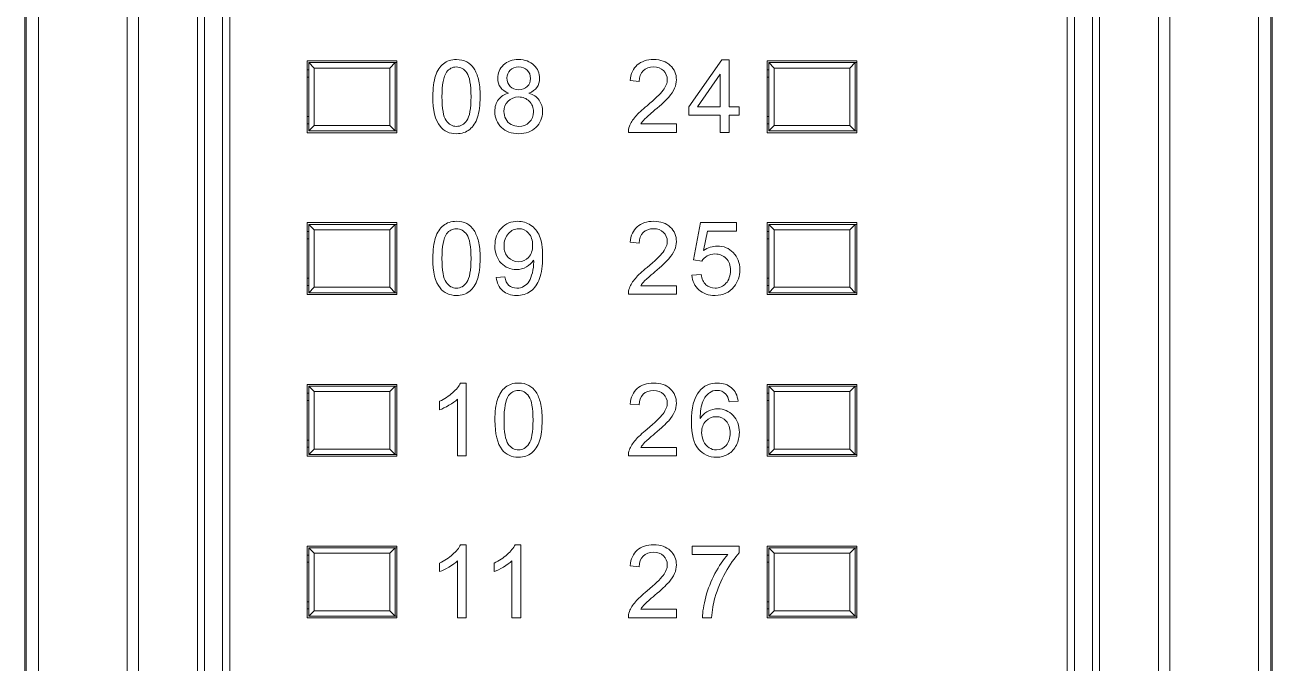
# Model space of a CAD drawing. Header units: millimetres. Extents: x 33157 to 59611, y -29750 to 1750.
# Drawn here: x 53663.15 to 53697.85, y 1366.47 to 1384.22 of the extents above; entities that cross this region are included whole.
import ezdxf

# ---------------------------------------------------------------- set-up
doc = ezdxf.new("R2010")
doc.units = ezdxf.units.MM
doc.layers.get('0').update_dxf_attribs({"lineweight": 18})

msp = doc.modelspace()

# ---------------------------------------------------------------- linework, layer by layer
at = {"lineweight": 9}
for p, q in [((53663.149, 1433.97), (53663.149, 1335.47)), ((53697.849, 1433.97), (53697.849, 1335.47)), ((53663.187, 1433.306), (53663.187, 1336.134)), ((53663.528, 1433.306), (53663.528, 1336.134)), ((53697.469, 1433.306), (53697.469, 1336.134)), ((53697.811, 1433.306), (53697.811, 1336.134)), ((53665.995, 1428.989), (53665.995, 1340.45)), ((53666.311, 1428.989), (53666.311, 1340.45)), ((53694.687, 1428.989), (53694.687, 1340.45)), ((53695.003, 1428.989), (53695.003, 1340.45)), ((53667.949, 1428.72), (53667.949, 1340.72)), ((53668.149, 1428.72), (53668.149, 1340.72)), ((53668.649, 1428.72), (53668.649, 1340.72)), ((53668.849, 1428.72), (53668.849, 1340.72)), ((53692.149, 1428.72), (53692.149, 1340.72)), ((53692.349, 1428.72), (53692.349, 1340.72)), ((53692.849, 1428.72), (53692.849, 1340.72)), ((53693.049, 1428.72), (53693.049, 1340.72)), ((53670.999, 1383.22), (53670.999, 1381.22)), ((53671.049, 1383.17), (53671.049, 1381.27)), ((53673.449, 1383.17), (53673.449, 1381.27)), ((53673.499, 1383.22), (53673.499, 1381.22)), ((53683.799, 1383.22), (53683.799, 1381.22)), ((53683.849, 1383.17), (53683.849, 1381.27)), ((53686.249, 1383.17), (53686.249, 1381.27)), ((53686.299, 1383.22), (53686.299, 1381.22)), ((53671.199, 1383.02), (53671.199, 1381.42)), ((53673.299, 1383.02), (53673.299, 1381.42)), ((53683.999, 1383.02), (53683.999, 1381.42)), ((53686.099, 1383.02), (53686.099, 1381.42)), ((53670.999, 1378.72), (53670.999, 1376.72)), ((53671.049, 1378.67), (53671.049, 1376.77)), ((53673.449, 1378.67), (53673.449, 1376.77)), ((53673.499, 1378.72), (53673.499, 1376.72)), ((53683.799, 1378.72), (53683.799, 1376.72)), ((53683.849, 1378.67), (53683.849, 1376.77)), ((53686.249, 1378.67), (53686.249, 1376.77)), ((53686.299, 1378.72), (53686.299, 1376.72)), ((53671.199, 1378.52), (53671.199, 1376.92)), ((53673.299, 1378.52), (53673.299, 1376.92)), ((53683.999, 1378.52), (53683.999, 1376.92)), ((53686.099, 1378.52), (53686.099, 1376.92)), ((53670.999, 1374.22), (53670.999, 1372.22)), ((53671.049, 1374.17), (53671.049, 1372.27)), ((53673.449, 1374.17), (53673.449, 1372.27)), ((53673.499, 1374.22), (53673.499, 1372.22)), ((53683.799, 1374.22), (53683.799, 1372.22)), ((53683.849, 1374.17), (53683.849, 1372.27)), ((53686.249, 1374.17), (53686.249, 1372.27)), ((53686.299, 1374.22), (53686.299, 1372.22)), ((53671.199, 1374.02), (53671.199, 1372.42)), ((53673.299, 1374.02), (53673.299, 1372.42)), ((53683.999, 1374.02), (53683.999, 1372.42)), ((53686.099, 1374.02), (53686.099, 1372.42)), ((53670.999, 1369.72), (53670.999, 1367.72)), ((53671.049, 1369.67), (53671.049, 1367.77)), ((53673.449, 1369.67), (53673.449, 1367.77)), ((53673.499, 1369.72), (53673.499, 1367.72)), ((53683.799, 1369.72), (53683.799, 1367.72)), ((53683.849, 1369.67), (53683.849, 1367.77)), ((53686.249, 1369.67), (53686.249, 1367.77)), ((53686.299, 1369.72), (53686.299, 1367.72)), ((53671.199, 1369.52), (53671.199, 1367.92)), ((53673.299, 1369.52), (53673.299, 1367.92)), ((53683.999, 1369.52), (53683.999, 1367.92)), ((53686.099, 1369.52), (53686.099, 1367.92))]:
    msp.add_line(p, q, dxfattribs=at)
for points in [[(53673.499, 1383.22), (53673.499, 1383.22), (53670.999, 1383.22), (53670.999, 1383.22)], [(53671.049, 1383.17), (53671.049, 1383.17), (53673.499, 1383.17), (53673.499, 1383.17)], [(53671.049, 1383.17), (53671.049, 1383.17), (53671.199, 1383.02), (53671.199, 1383.02)], [(53673.449, 1383.17), (53673.449, 1383.17), (53673.299, 1383.02), (53673.299, 1383.02)], [(53686.299, 1383.22), (53686.299, 1383.22), (53683.799, 1383.22), (53683.799, 1383.22)], [(53683.849, 1383.17), (53683.849, 1383.17), (53686.299, 1383.17), (53686.299, 1383.17)], [(53683.849, 1383.17), (53683.849, 1383.17), (53683.999, 1383.02), (53683.999, 1383.02)], [(53686.249, 1383.17), (53686.249, 1383.17), (53686.099, 1383.02), (53686.099, 1383.02)], [(53671.049, 1382.97), (53671.049, 1382.97), (53670.999, 1382.97), (53670.999, 1382.97)], [(53673.299, 1383.02), (53673.299, 1383.02), (53671.199, 1383.02), (53671.199, 1383.02)], [(53683.849, 1382.97), (53683.849, 1382.97), (53683.799, 1382.97), (53683.799, 1382.97)], [(53686.099, 1383.02), (53686.099, 1383.02), (53683.999, 1383.02), (53683.999, 1383.02)], [(53671.049, 1382.77), (53671.049, 1382.77), (53670.999, 1382.77), (53670.999, 1382.77)], [(53683.849, 1382.77), (53683.849, 1382.77), (53683.799, 1382.77), (53683.799, 1382.77)], [(53670.999, 1381.67), (53670.999, 1381.67), (53671.049, 1381.67), (53671.049, 1381.67)], [(53670.999, 1381.47), (53670.999, 1381.47), (53671.049, 1381.47), (53671.049, 1381.47)], [(53671.049, 1381.27), (53671.049, 1381.27), (53671.199, 1381.42), (53671.199, 1381.42)], [(53671.199, 1381.42), (53671.199, 1381.42), (53673.299, 1381.42), (53673.299, 1381.42)], [(53673.449, 1381.27), (53673.449, 1381.27), (53673.299, 1381.42), (53673.299, 1381.42)], [(53683.799, 1381.67), (53683.799, 1381.67), (53683.849, 1381.67), (53683.849, 1381.67)], [(53683.799, 1381.47), (53683.799, 1381.47), (53683.849, 1381.47), (53683.849, 1381.47)], [(53683.849, 1381.27), (53683.849, 1381.27), (53683.999, 1381.42), (53683.999, 1381.42)], [(53683.999, 1381.42), (53683.999, 1381.42), (53686.099, 1381.42), (53686.099, 1381.42)], [(53686.249, 1381.27), (53686.249, 1381.27), (53686.099, 1381.42), (53686.099, 1381.42)], [(53670.999, 1381.22), (53670.999, 1381.22), (53673.499, 1381.22), (53673.499, 1381.22)], [(53671.049, 1381.27), (53671.049, 1381.27), (53673.499, 1381.27), (53673.499, 1381.27)], [(53683.799, 1381.22), (53683.799, 1381.22), (53686.299, 1381.22), (53686.299, 1381.22)], [(53683.849, 1381.27), (53683.849, 1381.27), (53686.299, 1381.27), (53686.299, 1381.27)], [(53673.499, 1378.72), (53673.499, 1378.72), (53670.999, 1378.72), (53670.999, 1378.72)], [(53671.049, 1378.67), (53671.049, 1378.67), (53673.499, 1378.67), (53673.499, 1378.67)], [(53671.049, 1378.67), (53671.049, 1378.67), (53671.199, 1378.52), (53671.199, 1378.52)], [(53673.449, 1378.67), (53673.449, 1378.67), (53673.299, 1378.52), (53673.299, 1378.52)], [(53686.299, 1378.72), (53686.299, 1378.72), (53683.799, 1378.72), (53683.799, 1378.72)], [(53683.849, 1378.67), (53683.849, 1378.67), (53686.299, 1378.67), (53686.299, 1378.67)], [(53683.849, 1378.67), (53683.849, 1378.67), (53683.999, 1378.52), (53683.999, 1378.52)], [(53686.249, 1378.67), (53686.249, 1378.67), (53686.099, 1378.52), (53686.099, 1378.52)], [(53671.049, 1378.47), (53671.049, 1378.47), (53670.999, 1378.47), (53670.999, 1378.47)], [(53673.299, 1378.52), (53673.299, 1378.52), (53671.199, 1378.52), (53671.199, 1378.52)], [(53683.849, 1378.47), (53683.849, 1378.47), (53683.799, 1378.47), (53683.799, 1378.47)], [(53686.099, 1378.52), (53686.099, 1378.52), (53683.999, 1378.52), (53683.999, 1378.52)], [(53671.049, 1378.27), (53671.049, 1378.27), (53670.999, 1378.27), (53670.999, 1378.27)], [(53683.849, 1378.27), (53683.849, 1378.27), (53683.799, 1378.27), (53683.799, 1378.27)], [(53670.999, 1377.17), (53670.999, 1377.17), (53671.049, 1377.17), (53671.049, 1377.17)], [(53670.999, 1376.97), (53670.999, 1376.97), (53671.049, 1376.97), (53671.049, 1376.97)], [(53671.049, 1376.77), (53671.049, 1376.77), (53671.199, 1376.92), (53671.199, 1376.92)], [(53671.199, 1376.92), (53671.199, 1376.92), (53673.299, 1376.92), (53673.299, 1376.92)], [(53673.449, 1376.77), (53673.449, 1376.77), (53673.299, 1376.92), (53673.299, 1376.92)], [(53683.799, 1377.17), (53683.799, 1377.17), (53683.849, 1377.17), (53683.849, 1377.17)], [(53683.799, 1376.97), (53683.799, 1376.97), (53683.849, 1376.97), (53683.849, 1376.97)], [(53683.849, 1376.77), (53683.849, 1376.77), (53683.999, 1376.92), (53683.999, 1376.92)], [(53683.999, 1376.92), (53683.999, 1376.92), (53686.099, 1376.92), (53686.099, 1376.92)], [(53686.249, 1376.77), (53686.249, 1376.77), (53686.099, 1376.92), (53686.099, 1376.92)], [(53670.999, 1376.72), (53670.999, 1376.72), (53673.499, 1376.72), (53673.499, 1376.72)], [(53671.049, 1376.77), (53671.049, 1376.77), (53673.499, 1376.77), (53673.499, 1376.77)], [(53683.799, 1376.72), (53683.799, 1376.72), (53686.299, 1376.72), (53686.299, 1376.72)], [(53683.849, 1376.77), (53683.849, 1376.77), (53686.299, 1376.77), (53686.299, 1376.77)], [(53673.499, 1374.22), (53673.499, 1374.22), (53670.999, 1374.22), (53670.999, 1374.22)], [(53671.049, 1374.17), (53671.049, 1374.17), (53673.499, 1374.17), (53673.499, 1374.17)], [(53671.049, 1374.17), (53671.049, 1374.17), (53671.199, 1374.02), (53671.199, 1374.02)], [(53673.449, 1374.17), (53673.449, 1374.17), (53673.299, 1374.02), (53673.299, 1374.02)], [(53686.299, 1374.22), (53686.299, 1374.22), (53683.799, 1374.22), (53683.799, 1374.22)], [(53683.849, 1374.17), (53683.849, 1374.17), (53686.299, 1374.17), (53686.299, 1374.17)], [(53683.849, 1374.17), (53683.849, 1374.17), (53683.999, 1374.02), (53683.999, 1374.02)], [(53686.249, 1374.17), (53686.249, 1374.17), (53686.099, 1374.02), (53686.099, 1374.02)], [(53671.049, 1373.97), (53671.049, 1373.97), (53670.999, 1373.97), (53670.999, 1373.97)], [(53673.299, 1374.02), (53673.299, 1374.02), (53671.199, 1374.02), (53671.199, 1374.02)], [(53683.849, 1373.97), (53683.849, 1373.97), (53683.799, 1373.97), (53683.799, 1373.97)], [(53686.099, 1374.02), (53686.099, 1374.02), (53683.999, 1374.02), (53683.999, 1374.02)], [(53671.049, 1373.77), (53671.049, 1373.77), (53670.999, 1373.77), (53670.999, 1373.77)], [(53683.849, 1373.77), (53683.849, 1373.77), (53683.799, 1373.77), (53683.799, 1373.77)], [(53670.999, 1372.67), (53670.999, 1372.67), (53671.049, 1372.67), (53671.049, 1372.67)], [(53670.999, 1372.47), (53670.999, 1372.47), (53671.049, 1372.47), (53671.049, 1372.47)], [(53671.049, 1372.27), (53671.049, 1372.27), (53671.199, 1372.42), (53671.199, 1372.42)], [(53671.199, 1372.42), (53671.199, 1372.42), (53673.299, 1372.42), (53673.299, 1372.42)], [(53673.449, 1372.27), (53673.449, 1372.27), (53673.299, 1372.42), (53673.299, 1372.42)], [(53683.799, 1372.67), (53683.799, 1372.67), (53683.849, 1372.67), (53683.849, 1372.67)], [(53683.799, 1372.47), (53683.799, 1372.47), (53683.849, 1372.47), (53683.849, 1372.47)], [(53683.849, 1372.27), (53683.849, 1372.27), (53683.999, 1372.42), (53683.999, 1372.42)], [(53683.999, 1372.42), (53683.999, 1372.42), (53686.099, 1372.42), (53686.099, 1372.42)], [(53686.249, 1372.27), (53686.249, 1372.27), (53686.099, 1372.42), (53686.099, 1372.42)], [(53670.999, 1372.22), (53670.999, 1372.22), (53673.499, 1372.22), (53673.499, 1372.22)], [(53671.049, 1372.27), (53671.049, 1372.27), (53673.499, 1372.27), (53673.499, 1372.27)], [(53683.799, 1372.22), (53683.799, 1372.22), (53686.299, 1372.22), (53686.299, 1372.22)], [(53683.849, 1372.27), (53683.849, 1372.27), (53686.299, 1372.27), (53686.299, 1372.27)], [(53673.499, 1369.72), (53673.499, 1369.72), (53670.999, 1369.72), (53670.999, 1369.72)], [(53671.049, 1369.67), (53671.049, 1369.67), (53673.499, 1369.67), (53673.499, 1369.67)], [(53671.049, 1369.67), (53671.049, 1369.67), (53671.199, 1369.52), (53671.199, 1369.52)], [(53673.449, 1369.67), (53673.449, 1369.67), (53673.299, 1369.52), (53673.299, 1369.52)], [(53686.299, 1369.72), (53686.299, 1369.72), (53683.799, 1369.72), (53683.799, 1369.72)], [(53683.849, 1369.67), (53683.849, 1369.67), (53686.299, 1369.67), (53686.299, 1369.67)], [(53683.849, 1369.67), (53683.849, 1369.67), (53683.999, 1369.52), (53683.999, 1369.52)], [(53686.249, 1369.67), (53686.249, 1369.67), (53686.099, 1369.52), (53686.099, 1369.52)], [(53671.049, 1369.47), (53671.049, 1369.47), (53670.999, 1369.47), (53670.999, 1369.47)], [(53671.049, 1369.27), (53671.049, 1369.27), (53670.999, 1369.27), (53670.999, 1369.27)], [(53673.299, 1369.52), (53673.299, 1369.52), (53671.199, 1369.52), (53671.199, 1369.52)], [(53683.849, 1369.47), (53683.849, 1369.47), (53683.799, 1369.47), (53683.799, 1369.47)], [(53683.849, 1369.27), (53683.849, 1369.27), (53683.799, 1369.27), (53683.799, 1369.27)], [(53686.099, 1369.52), (53686.099, 1369.52), (53683.999, 1369.52), (53683.999, 1369.52)], [(53670.999, 1368.17), (53670.999, 1368.17), (53671.049, 1368.17), (53671.049, 1368.17)], [(53670.999, 1367.97), (53670.999, 1367.97), (53671.049, 1367.97), (53671.049, 1367.97)], [(53671.049, 1367.77), (53671.049, 1367.77), (53671.199, 1367.92), (53671.199, 1367.92)], [(53671.199, 1367.92), (53671.199, 1367.92), (53673.299, 1367.92), (53673.299, 1367.92)], [(53673.449, 1367.77), (53673.449, 1367.77), (53673.299, 1367.92), (53673.299, 1367.92)], [(53683.799, 1368.17), (53683.799, 1368.17), (53683.849, 1368.17), (53683.849, 1368.17)], [(53683.799, 1367.97), (53683.799, 1367.97), (53683.849, 1367.97), (53683.849, 1367.97)], [(53683.849, 1367.77), (53683.849, 1367.77), (53683.999, 1367.92), (53683.999, 1367.92)], [(53683.999, 1367.92), (53683.999, 1367.92), (53686.099, 1367.92), (53686.099, 1367.92)], [(53686.249, 1367.77), (53686.249, 1367.77), (53686.099, 1367.92), (53686.099, 1367.92)], [(53670.999, 1367.72), (53670.999, 1367.72), (53673.499, 1367.72), (53673.499, 1367.72)], [(53671.049, 1367.77), (53671.049, 1367.77), (53673.499, 1367.77), (53673.499, 1367.77)], [(53683.799, 1367.72), (53683.799, 1367.72), (53686.299, 1367.72), (53686.299, 1367.72)], [(53683.849, 1367.77), (53683.849, 1367.77), (53686.299, 1367.77), (53686.299, 1367.77)]]:
    msp.add_open_spline(points, degree=3, dxfattribs=at)
for points, knots in [([(53674.499, 1382.224), (53674.499, 1382.463), (53674.523, 1382.655), (53674.572, 1382.801), (53674.621, 1382.947), (53674.694, 1383.06), (53674.791, 1383.138), (53674.888, 1383.217), (53675.009, 1383.256), (53675.156, 1383.256), (53675.264, 1383.256), (53675.359, 1383.234), (53675.442, 1383.191), (53675.524, 1383.147), (53675.591, 1383.084), (53675.644, 1383.002), (53675.697, 1382.92), (53675.738, 1382.82), (53675.768, 1382.701), (53675.799, 1382.583), (53675.814, 1382.424), (53675.814, 1382.224), (53675.814, 1381.987), (53675.789, 1381.795), (53675.741, 1381.649), (53675.692, 1381.503), (53675.619, 1381.391), (53675.523, 1381.312), (53675.426, 1381.232), (53675.304, 1381.193), (53675.156, 1381.193), (53674.962, 1381.193), (53674.809, 1381.262), (53674.698, 1381.401), (53674.565, 1381.57), (53674.499, 1381.844), (53674.499, 1382.224)], [0, 0, 0, 0, 134188.997042, 134188.997042, 134188.997042, 268377.994083, 268377.994083, 268377.994083, 402566.991125, 402566.991125, 402566.991125, 536755.988166, 536755.988166, 536755.988166, 670944.985208, 670944.985208, 670944.985208, 805133.98225, 805133.98225, 805133.98225, 939322.979291, 939322.979291, 939322.979291, 1073511.976333, 1073511.976333, 1073511.976333, 1207700.973374, 1207700.973374, 1207700.973374, 1341889.970416, 1341889.970416, 1341889.970416, 1476078.967458, 1476078.967458, 1476078.967458, 1610267.964499, 1610267.964499, 1610267.964499, 1610267.964499]), ([(53676.607, 1382.322), (53676.504, 1382.36), (53676.428, 1382.414), (53676.378, 1382.484), (53676.329, 1382.554), (53676.304, 1382.637), (53676.304, 1382.735), (53676.304, 1382.882), (53676.357, 1383.005), (53676.462, 1383.105), (53676.568, 1383.206), (53676.708, 1383.256), (53676.883, 1383.256), (53677.059, 1383.256), (53677.201, 1383.205), (53677.309, 1383.102), (53677.416, 1383), (53677.47, 1382.875), (53677.47, 1382.728), (53677.47, 1382.634), (53677.445, 1382.552), (53677.396, 1382.483), (53677.347, 1382.414), (53677.273, 1382.36), (53677.173, 1382.322), (53677.296, 1382.282), (53677.39, 1382.217), (53677.455, 1382.127), (53677.519, 1382.037), (53677.551, 1381.93), (53677.551, 1381.804), (53677.551, 1381.632), (53677.49, 1381.487), (53677.368, 1381.369), (53677.246, 1381.252), (53677.086, 1381.193), (53676.887, 1381.193), (53676.688, 1381.193), (53676.527, 1381.252), (53676.405, 1381.37), (53676.283, 1381.488), (53676.222, 1381.635), (53676.222, 1381.812), (53676.222, 1381.943), (53676.256, 1382.053), (53676.322, 1382.141), (53676.389, 1382.23), (53676.484, 1382.29), (53676.607, 1382.322)], [0, 0, 0, 0, 132631.697872, 132631.697872, 132631.697872, 265263.395745, 265263.395745, 265263.395745, 397895.093617, 397895.093617, 397895.093617, 530526.79149, 530526.79149, 530526.79149, 663158.489362, 663158.489362, 663158.489362, 795790.187235, 795790.187235, 795790.187235, 928421.885107, 928421.885107, 928421.885107, 1061053.58298, 1061053.58298, 1061053.58298, 1193685.280852, 1193685.280852, 1193685.280852, 1326316.978725, 1326316.978725, 1326316.978725, 1458948.676597, 1458948.676597, 1458948.676597, 1591580.37447, 1591580.37447, 1591580.37447, 1724212.072342, 1724212.072342, 1724212.072342, 1856843.770215, 1856843.770215, 1856843.770215, 1989475.468087, 1989475.468087, 1989475.468087, 2122107.16596, 2122107.16596, 2122107.16596, 2122107.16596]), ([(53681.278, 1381.464), (53681.278, 1381.464), (53681.278, 1381.227), (53681.278, 1381.227), (53681.278, 1381.227), (53679.94, 1381.227), (53679.94, 1381.227), (53679.938, 1381.287), (53679.948, 1381.344), (53679.969, 1381.399), (53680.003, 1381.49), (53680.058, 1381.58), (53680.134, 1381.668), (53680.21, 1381.756), (53680.318, 1381.858), (53680.459, 1381.973), (53680.677, 1382.153), (53680.826, 1382.296), (53680.904, 1382.401), (53680.982, 1382.506), (53681.021, 1382.606), (53681.021, 1382.7), (53681.021, 1382.798), (53680.986, 1382.881), (53680.915, 1382.949), (53680.844, 1383.016), (53680.752, 1383.05), (53680.639, 1383.05), (53680.519, 1383.05), (53680.423, 1383.014), (53680.351, 1382.943), (53680.279, 1382.872), (53680.243, 1382.773), (53680.242, 1382.646), (53680.242, 1382.646), (53679.988, 1382.672), (53679.988, 1382.672), (53680.005, 1382.862), (53680.071, 1383.007), (53680.185, 1383.106), (53680.299, 1383.206), (53680.452, 1383.256), (53680.645, 1383.256), (53680.838, 1383.256), (53680.992, 1383.202), (53681.105, 1383.095), (53681.218, 1382.987), (53681.275, 1382.853), (53681.275, 1382.694), (53681.275, 1382.613), (53681.258, 1382.534), (53681.225, 1382.456), (53681.192, 1382.377), (53681.137, 1382.295), (53681.06, 1382.209), (53680.983, 1382.122), (53680.856, 1382.003), (53680.678, 1381.853), (53680.529, 1381.728), (53680.433, 1381.643), (53680.391, 1381.598), (53680.348, 1381.554), (53680.313, 1381.509), (53680.286, 1381.464), (53680.286, 1381.464), (53681.278, 1381.464), (53681.278, 1381.464)], [0, 0, 0, 0, 131361.049998, 131361.049998, 131361.049998, 262722.099995, 262722.099995, 262722.099995, 394083.149993, 394083.149993, 394083.149993, 525444.19999, 525444.19999, 525444.19999, 656805.249988, 656805.249988, 656805.249988, 788166.299985, 788166.299985, 788166.299985, 919527.349983, 919527.349983, 919527.349983, 1050888.39998, 1050888.39998, 1050888.39998, 1182249.449978, 1182249.449978, 1182249.449978, 1313610.499975, 1313610.499975, 1313610.499975, 1444971.549973, 1444971.549973, 1444971.549973, 1576332.59997, 1576332.59997, 1576332.59997, 1707693.649968, 1707693.649968, 1707693.649968, 1839054.699965, 1839054.699965, 1839054.699965, 1970415.749963, 1970415.749963, 1970415.749963, 2101776.79996, 2101776.79996, 2101776.79996, 2233137.849958, 2233137.849958, 2233137.849958, 2364498.899955, 2364498.899955, 2364498.899955, 2495859.949953, 2495859.949953, 2495859.949953, 2627220.999951, 2627220.999951, 2627220.999951, 2758582.049948, 2758582.049948, 2758582.049948, 2889943.099946, 2889943.099946, 2889943.099946, 2889943.099946]), ([(53682.496, 1381.227), (53682.496, 1381.227), (53682.496, 1381.709), (53682.496, 1381.709), (53682.496, 1381.709), (53681.618, 1381.709), (53681.618, 1381.709), (53681.618, 1381.709), (53681.618, 1381.938), (53681.618, 1381.938), (53681.618, 1381.938), (53682.541, 1383.248), (53682.541, 1383.248), (53682.541, 1383.248), (53682.744, 1383.248), (53682.744, 1383.248), (53682.744, 1383.248), (53682.744, 1381.938), (53682.744, 1381.938), (53682.744, 1381.938), (53683.018, 1381.938), (53683.018, 1381.938), (53683.018, 1381.938), (53683.018, 1381.709), (53683.018, 1381.709), (53683.018, 1381.709), (53682.744, 1381.709), (53682.744, 1381.709), (53682.744, 1381.709), (53682.744, 1381.227), (53682.744, 1381.227), (53682.744, 1381.227), (53682.496, 1381.227), (53682.496, 1381.227)], [0, 0, 0, 0, 134836.247657, 134836.247657, 134836.247657, 269672.495314, 269672.495314, 269672.495314, 404508.742972, 404508.742972, 404508.742972, 539344.990629, 539344.990629, 539344.990629, 674181.238286, 674181.238286, 674181.238286, 809017.485943, 809017.485943, 809017.485943, 943853.7336, 943853.7336, 943853.7336, 1078689.981258, 1078689.981258, 1078689.981258, 1213526.228915, 1213526.228915, 1213526.228915, 1348362.476572, 1348362.476572, 1348362.476572, 1483198.724229, 1483198.724229, 1483198.724229, 1483198.724229]), ([(53674.753, 1382.223), (53674.753, 1381.891), (53674.791, 1381.669), (53674.869, 1381.56), (53674.946, 1381.451), (53675.042, 1381.396), (53675.156, 1381.396), (53675.27, 1381.396), (53675.366, 1381.451), (53675.444, 1381.561), (53675.521, 1381.671), (53675.56, 1381.891), (53675.56, 1382.223), (53675.56, 1382.556), (53675.521, 1382.777), (53675.444, 1382.886), (53675.366, 1382.995), (53675.27, 1383.05), (53675.153, 1383.05), (53675.04, 1383.05), (53674.948, 1383.002), (53674.88, 1382.905), (53674.795, 1382.782), (53674.753, 1382.555), (53674.753, 1382.223)], [0, 0, 0, 0, 137312.634304, 137312.634304, 137312.634304, 274625.268607, 274625.268607, 274625.268607, 411937.902911, 411937.902911, 411937.902911, 549250.537215, 549250.537215, 549250.537215, 686563.171518, 686563.171518, 686563.171518, 823875.805822, 823875.805822, 823875.805822, 961188.440126, 961188.440126, 961188.440126, 1098501.07443, 1098501.07443, 1098501.07443, 1098501.07443]), ([(53676.558, 1382.744), (53676.558, 1382.648), (53676.589, 1382.57), (53676.649, 1382.509), (53676.71, 1382.448), (53676.79, 1382.418), (53676.89, 1382.418), (53676.986, 1382.418), (53677.064, 1382.448), (53677.125, 1382.508), (53677.185, 1382.568), (53677.216, 1382.642), (53677.216, 1382.73), (53677.216, 1382.821), (53677.185, 1382.898), (53677.122, 1382.96), (53677.06, 1383.022), (53676.981, 1383.053), (53676.887, 1383.053), (53676.791, 1383.053), (53676.713, 1383.022), (53676.651, 1382.962), (53676.589, 1382.901), (53676.558, 1382.828), (53676.558, 1382.744)], [0, 0, 0, 0, 137317.370409, 137317.370409, 137317.370409, 274634.740819, 274634.740819, 274634.740819, 411952.111228, 411952.111228, 411952.111228, 549269.481637, 549269.481637, 549269.481637, 686586.852046, 686586.852046, 686586.852046, 823904.222456, 823904.222456, 823904.222456, 961221.592865, 961221.592865, 961221.592865, 1098538.963274, 1098538.963274, 1098538.963274, 1098538.963274]), ([(53682.496, 1381.938), (53682.496, 1381.938), (53682.496, 1382.847), (53682.496, 1382.847), (53682.496, 1382.847), (53681.862, 1381.938), (53681.862, 1381.938), (53681.862, 1381.938), (53682.496, 1381.938), (53682.496, 1381.938)], [0, 0, 0, 0, 153175.380798, 153175.380798, 153175.380798, 306350.761595, 306350.761595, 306350.761595, 459526.142393, 459526.142393, 459526.142393, 459526.142393]), ([(53676.476, 1381.81), (53676.476, 1381.739), (53676.493, 1381.67), (53676.526, 1381.604), (53676.558, 1381.538), (53676.608, 1381.487), (53676.675, 1381.451), (53676.741, 1381.415), (53676.813, 1381.396), (53676.889, 1381.396), (53677.008, 1381.396), (53677.106, 1381.434), (53677.183, 1381.51), (53677.259, 1381.587), (53677.297, 1381.684), (53677.297, 1381.801), (53677.297, 1381.921), (53677.258, 1382.019), (53677.179, 1382.097), (53677.1, 1382.176), (53677.001, 1382.215), (53676.881, 1382.215), (53676.763, 1382.215), (53676.667, 1382.176), (53676.59, 1382.099), (53676.514, 1382.022), (53676.476, 1381.925), (53676.476, 1381.81)], [0, 0, 0, 0, 136353.374758, 136353.374758, 136353.374758, 272706.749515, 272706.749515, 272706.749515, 409060.124273, 409060.124273, 409060.124273, 545413.499031, 545413.499031, 545413.499031, 681766.873789, 681766.873789, 681766.873789, 818120.248546, 818120.248546, 818120.248546, 954473.623304, 954473.623304, 954473.623304, 1090826.998062, 1090826.998062, 1090826.998062, 1227180.372819, 1227180.372819, 1227180.372819, 1227180.372819]), ([(53674.499, 1377.724), (53674.499, 1377.963), (53674.523, 1378.155), (53674.572, 1378.301), (53674.621, 1378.447), (53674.694, 1378.56), (53674.791, 1378.638), (53674.888, 1378.717), (53675.009, 1378.756), (53675.156, 1378.756), (53675.264, 1378.756), (53675.359, 1378.734), (53675.442, 1378.691), (53675.524, 1378.647), (53675.591, 1378.584), (53675.644, 1378.502), (53675.697, 1378.42), (53675.738, 1378.32), (53675.768, 1378.201), (53675.799, 1378.083), (53675.814, 1377.924), (53675.814, 1377.724), (53675.814, 1377.487), (53675.789, 1377.295), (53675.741, 1377.149), (53675.692, 1377.003), (53675.619, 1376.891), (53675.523, 1376.812), (53675.426, 1376.732), (53675.304, 1376.693), (53675.156, 1376.693), (53674.962, 1376.693), (53674.809, 1376.762), (53674.698, 1376.901), (53674.565, 1377.07), (53674.499, 1377.344), (53674.499, 1377.724)], [0, 0, 0, 0, 134194.482411, 134194.482411, 134194.482411, 268388.964822, 268388.964822, 268388.964822, 402583.447232, 402583.447232, 402583.447232, 536777.929643, 536777.929643, 536777.929643, 670972.412054, 670972.412054, 670972.412054, 805166.894465, 805166.894465, 805166.894465, 939361.376876, 939361.376876, 939361.376876, 1073555.859286, 1073555.859286, 1073555.859286, 1207750.341697, 1207750.341697, 1207750.341697, 1341944.824108, 1341944.824108, 1341944.824108, 1476139.306519, 1476139.306519, 1476139.306519, 1610333.78893, 1610333.78893, 1610333.78893, 1610333.78893]), ([(53676.262, 1377.195), (53676.262, 1377.195), (53676.499, 1377.215), (53676.499, 1377.215), (53676.519, 1377.103), (53676.558, 1377.022), (53676.614, 1376.972), (53676.671, 1376.922), (53676.744, 1376.896), (53676.834, 1376.896), (53676.91, 1376.896), (53676.977, 1376.914), (53677.034, 1376.949), (53677.092, 1376.984), (53677.139, 1377.03), (53677.176, 1377.089), (53677.212, 1377.147), (53677.242, 1377.226), (53677.267, 1377.326), (53677.292, 1377.425), (53677.304, 1377.526), (53677.304, 1377.629), (53677.304, 1377.64), (53677.304, 1377.657), (53677.303, 1377.679), (53677.254, 1377.6), (53677.186, 1377.535), (53677.1, 1377.486), (53677.015, 1377.437), (53676.922, 1377.413), (53676.822, 1377.413), (53676.655, 1377.413), (53676.514, 1377.473), (53676.398, 1377.595), (53676.283, 1377.716), (53676.225, 1377.875), (53676.225, 1378.074), (53676.225, 1378.279), (53676.285, 1378.444), (53676.406, 1378.569), (53676.526, 1378.693), (53676.677, 1378.756), (53676.86, 1378.756), (53676.99, 1378.756), (53677.11, 1378.721), (53677.219, 1378.65), (53677.328, 1378.579), (53677.41, 1378.478), (53677.467, 1378.347), (53677.523, 1378.217), (53677.551, 1378.027), (53677.551, 1377.779), (53677.551, 1377.521), (53677.524, 1377.315), (53677.468, 1377.162), (53677.412, 1377.009), (53677.328, 1376.893), (53677.217, 1376.813), (53677.107, 1376.733), (53676.978, 1376.693), (53676.829, 1376.693), (53676.671, 1376.693), (53676.542, 1376.737), (53676.442, 1376.825), (53676.342, 1376.913), (53676.282, 1377.036), (53676.262, 1377.195)], [0, 0, 0, 0, 131359.347125, 131359.347125, 131359.347125, 262718.69425, 262718.69425, 262718.69425, 394078.041375, 394078.041375, 394078.041375, 525437.3885, 525437.3885, 525437.3885, 656796.735625, 656796.735625, 656796.735625, 788156.082751, 788156.082751, 788156.082751, 919515.429876, 919515.429876, 919515.429876, 1050874.777001, 1050874.777001, 1050874.777001, 1182234.124126, 1182234.124126, 1182234.124126, 1313593.471251, 1313593.471251, 1313593.471251, 1444952.818376, 1444952.818376, 1444952.818376, 1576312.165501, 1576312.165501, 1576312.165501, 1707671.512626, 1707671.512626, 1707671.512626, 1839030.859751, 1839030.859751, 1839030.859751, 1970390.206876, 1970390.206876, 1970390.206876, 2101749.554002, 2101749.554002, 2101749.554002, 2233108.901127, 2233108.901127, 2233108.901127, 2364468.248252, 2364468.248252, 2364468.248252, 2495827.595377, 2495827.595377, 2495827.595377, 2627186.942502, 2627186.942502, 2627186.942502, 2758546.289627, 2758546.289627, 2758546.289627, 2889905.636752, 2889905.636752, 2889905.636752, 2889905.636752]), ([(53681.278, 1376.964), (53681.278, 1376.964), (53681.278, 1376.727), (53681.278, 1376.727), (53681.278, 1376.727), (53679.94, 1376.727), (53679.94, 1376.727), (53679.938, 1376.787), (53679.948, 1376.844), (53679.969, 1376.899), (53680.003, 1376.99), (53680.058, 1377.08), (53680.134, 1377.168), (53680.21, 1377.256), (53680.318, 1377.358), (53680.459, 1377.473), (53680.677, 1377.653), (53680.826, 1377.796), (53680.904, 1377.901), (53680.982, 1378.006), (53681.021, 1378.106), (53681.021, 1378.2), (53681.021, 1378.298), (53680.986, 1378.381), (53680.915, 1378.449), (53680.844, 1378.516), (53680.752, 1378.55), (53680.639, 1378.55), (53680.519, 1378.55), (53680.423, 1378.514), (53680.351, 1378.443), (53680.279, 1378.372), (53680.243, 1378.273), (53680.242, 1378.146), (53680.242, 1378.146), (53679.988, 1378.172), (53679.988, 1378.172), (53680.005, 1378.362), (53680.071, 1378.507), (53680.185, 1378.606), (53680.299, 1378.706), (53680.452, 1378.756), (53680.645, 1378.756), (53680.838, 1378.756), (53680.992, 1378.702), (53681.105, 1378.595), (53681.218, 1378.487), (53681.275, 1378.353), (53681.275, 1378.194), (53681.275, 1378.113), (53681.258, 1378.034), (53681.225, 1377.956), (53681.192, 1377.877), (53681.137, 1377.795), (53681.06, 1377.709), (53680.983, 1377.622), (53680.856, 1377.503), (53680.678, 1377.353), (53680.529, 1377.228), (53680.433, 1377.143), (53680.391, 1377.098), (53680.348, 1377.054), (53680.313, 1377.009), (53680.286, 1376.964), (53680.286, 1376.964), (53681.278, 1376.964), (53681.278, 1376.964)], [0, 0, 0, 0, 131366.419669, 131366.419669, 131366.419669, 262732.839338, 262732.839338, 262732.839338, 394099.259007, 394099.259007, 394099.259007, 525465.678676, 525465.678676, 525465.678676, 656832.098345, 656832.098345, 656832.098345, 788198.518014, 788198.518014, 788198.518014, 919564.937682, 919564.937682, 919564.937682, 1050931.357351, 1050931.357351, 1050931.357351, 1182297.77702, 1182297.77702, 1182297.77702, 1313664.196689, 1313664.196689, 1313664.196689, 1445030.616358, 1445030.616358, 1445030.616358, 1576397.036027, 1576397.036027, 1576397.036027, 1707763.455696, 1707763.455696, 1707763.455696, 1839129.875365, 1839129.875365, 1839129.875365, 1970496.295034, 1970496.295034, 1970496.295034, 2101862.714703, 2101862.714703, 2101862.714703, 2233229.134372, 2233229.134372, 2233229.134372, 2364595.554041, 2364595.554041, 2364595.554041, 2495961.97371, 2495961.97371, 2495961.97371, 2627328.393379, 2627328.393379, 2627328.393379, 2758694.813047, 2758694.813047, 2758694.813047, 2890061.232716, 2890061.232716, 2890061.232716, 2890061.232716]), ([(53681.703, 1377.257), (53681.703, 1377.257), (53681.963, 1377.277), (53681.963, 1377.277), (53681.982, 1377.151), (53682.027, 1377.056), (53682.096, 1376.992), (53682.166, 1376.928), (53682.251, 1376.896), (53682.351, 1376.896), (53682.472, 1376.896), (53682.573, 1376.941), (53682.655, 1377.031), (53682.737, 1377.121), (53682.778, 1377.241), (53682.778, 1377.39), (53682.778, 1377.531), (53682.739, 1377.643), (53682.661, 1377.724), (53682.582, 1377.806), (53682.478, 1377.847), (53682.349, 1377.847), (53682.268, 1377.847), (53682.196, 1377.829), (53682.132, 1377.792), (53682.069, 1377.756), (53682.019, 1377.708), (53681.982, 1377.65), (53681.982, 1377.65), (53681.748, 1377.684), (53681.748, 1377.684), (53681.748, 1377.684), (53681.943, 1378.722), (53681.943, 1378.722), (53681.943, 1378.722), (53682.945, 1378.722), (53682.945, 1378.722), (53682.945, 1378.722), (53682.945, 1378.485), (53682.945, 1378.485), (53682.945, 1378.485), (53682.141, 1378.485), (53682.141, 1378.485), (53682.141, 1378.485), (53682.033, 1377.94), (53682.033, 1377.94), (53682.154, 1378.025), (53682.281, 1378.067), (53682.414, 1378.067), (53682.59, 1378.067), (53682.738, 1378.006), (53682.859, 1377.884), (53682.98, 1377.762), (53683.041, 1377.605), (53683.041, 1377.413), (53683.041, 1377.23), (53682.988, 1377.072), (53682.881, 1376.939), (53682.752, 1376.775), (53682.575, 1376.693), (53682.351, 1376.693), (53682.168, 1376.693), (53682.018, 1376.745), (53681.902, 1376.848), (53681.786, 1376.951), (53681.719, 1377.087), (53681.703, 1377.257)], [0, 0, 0, 0, 131371.571746, 131371.571746, 131371.571746, 262743.143491, 262743.143491, 262743.143491, 394114.715237, 394114.715237, 394114.715237, 525486.286982, 525486.286982, 525486.286982, 656857.858728, 656857.858728, 656857.858728, 788229.430473, 788229.430473, 788229.430473, 919601.002219, 919601.002219, 919601.002219, 1050972.573964, 1050972.573964, 1050972.573964, 1182344.14571, 1182344.14571, 1182344.14571, 1313715.717455, 1313715.717455, 1313715.717455, 1445087.289201, 1445087.289201, 1445087.289201, 1576458.860946, 1576458.860946, 1576458.860946, 1707830.432692, 1707830.432692, 1707830.432692, 1839202.004437, 1839202.004437, 1839202.004437, 1970573.576183, 1970573.576183, 1970573.576183, 2101945.147928, 2101945.147928, 2101945.147928, 2233316.719674, 2233316.719674, 2233316.719674, 2364688.291419, 2364688.291419, 2364688.291419, 2496059.863165, 2496059.863165, 2496059.863165, 2627431.43491, 2627431.43491, 2627431.43491, 2758803.006656, 2758803.006656, 2758803.006656, 2890174.578401, 2890174.578401, 2890174.578401, 2890174.578401]), ([(53674.753, 1377.723), (53674.753, 1377.391), (53674.791, 1377.169), (53674.869, 1377.06), (53674.946, 1376.951), (53675.042, 1376.896), (53675.156, 1376.896), (53675.27, 1376.896), (53675.366, 1376.951), (53675.444, 1377.061), (53675.521, 1377.171), (53675.56, 1377.391), (53675.56, 1377.723), (53675.56, 1378.056), (53675.521, 1378.277), (53675.444, 1378.386), (53675.366, 1378.495), (53675.27, 1378.55), (53675.153, 1378.55), (53675.04, 1378.55), (53674.948, 1378.502), (53674.88, 1378.405), (53674.795, 1378.282), (53674.753, 1378.055), (53674.753, 1377.723)], [0, 0, 0, 0, 137318.247102, 137318.247102, 137318.247102, 274636.494204, 274636.494204, 274636.494204, 411954.741307, 411954.741307, 411954.741307, 549272.988409, 549272.988409, 549272.988409, 686591.235511, 686591.235511, 686591.235511, 823909.482613, 823909.482613, 823909.482613, 961227.729715, 961227.729715, 961227.729715, 1098545.976817, 1098545.976817, 1098545.976817, 1098545.976817]), ([(53677.275, 1378.087), (53677.275, 1378.229), (53677.237, 1378.342), (53677.162, 1378.425), (53677.087, 1378.508), (53676.996, 1378.55), (53676.889, 1378.55), (53676.778, 1378.55), (53676.682, 1378.505), (53676.601, 1378.415), (53676.519, 1378.326), (53676.479, 1378.209), (53676.479, 1378.066), (53676.479, 1377.938), (53676.518, 1377.833), (53676.594, 1377.753), (53676.671, 1377.673), (53676.767, 1377.633), (53676.882, 1377.633), (53676.996, 1377.633), (53677.09, 1377.673), (53677.164, 1377.753), (53677.238, 1377.833), (53677.275, 1377.945), (53677.275, 1378.087)], [0, 0, 0, 0, 137322.300976, 137322.300976, 137322.300976, 274644.601952, 274644.601952, 274644.601952, 411966.902928, 411966.902928, 411966.902928, 549289.203904, 549289.203904, 549289.203904, 686611.50488, 686611.50488, 686611.50488, 823933.805856, 823933.805856, 823933.805856, 961256.106832, 961256.106832, 961256.106832, 1098578.407807, 1098578.407807, 1098578.407807, 1098578.407807]), ([(53675.43, 1372.227), (53675.43, 1372.227), (53675.182, 1372.227), (53675.182, 1372.227), (53675.182, 1372.227), (53675.182, 1373.808), (53675.182, 1373.808), (53675.122, 1373.751), (53675.043, 1373.694), (53674.946, 1373.637), (53674.849, 1373.58), (53674.762, 1373.537), (53674.685, 1373.509), (53674.685, 1373.509), (53674.685, 1373.749), (53674.685, 1373.749), (53674.824, 1373.814), (53674.945, 1373.893), (53675.049, 1373.986), (53675.153, 1374.079), (53675.227, 1374.169), (53675.27, 1374.256), (53675.27, 1374.256), (53675.43, 1374.256), (53675.43, 1374.256), (53675.43, 1374.256), (53675.43, 1372.227), (53675.43, 1372.227)], [0, 0, 0, 0, 136356.803382, 136356.803382, 136356.803382, 272713.606763, 272713.606763, 272713.606763, 409070.410145, 409070.410145, 409070.410145, 545427.213527, 545427.213527, 545427.213527, 681784.016909, 681784.016909, 681784.016909, 818140.82029, 818140.82029, 818140.82029, 954497.623672, 954497.623672, 954497.623672, 1090854.427054, 1090854.427054, 1090854.427054, 1227211.230436, 1227211.230436, 1227211.230436, 1227211.230436]), ([(53676.225, 1373.224), (53676.225, 1373.463), (53676.249, 1373.655), (53676.298, 1373.801), (53676.348, 1373.947), (53676.421, 1374.06), (53676.518, 1374.138), (53676.614, 1374.217), (53676.736, 1374.256), (53676.883, 1374.256), (53676.991, 1374.256), (53677.086, 1374.234), (53677.168, 1374.191), (53677.25, 1374.147), (53677.318, 1374.084), (53677.37, 1374.002), (53677.423, 1373.92), (53677.464, 1373.82), (53677.495, 1373.701), (53677.525, 1373.583), (53677.54, 1373.424), (53677.54, 1373.224), (53677.54, 1372.987), (53677.516, 1372.795), (53677.467, 1372.649), (53677.419, 1372.503), (53677.346, 1372.391), (53677.249, 1372.312), (53677.153, 1372.232), (53677.03, 1372.193), (53676.883, 1372.193), (53676.688, 1372.193), (53676.535, 1372.262), (53676.424, 1372.401), (53676.291, 1372.57), (53676.225, 1372.844), (53676.225, 1373.224)], [0, 0, 0, 0, 134204.3388, 134204.3388, 134204.3388, 268408.6776, 268408.6776, 268408.6776, 402613.016399, 402613.016399, 402613.016399, 536817.355199, 536817.355199, 536817.355199, 671021.693999, 671021.693999, 671021.693999, 805226.032799, 805226.032799, 805226.032799, 939430.371598, 939430.371598, 939430.371598, 1073634.710398, 1073634.710398, 1073634.710398, 1207839.049198, 1207839.049198, 1207839.049198, 1342043.387998, 1342043.387998, 1342043.387998, 1476247.726797, 1476247.726797, 1476247.726797, 1610452.065597, 1610452.065597, 1610452.065597, 1610452.065597]), ([(53681.278, 1372.464), (53681.278, 1372.464), (53681.278, 1372.227), (53681.278, 1372.227), (53681.278, 1372.227), (53679.94, 1372.227), (53679.94, 1372.227), (53679.938, 1372.287), (53679.948, 1372.344), (53679.969, 1372.399), (53680.003, 1372.49), (53680.058, 1372.58), (53680.134, 1372.668), (53680.21, 1372.756), (53680.318, 1372.858), (53680.459, 1372.973), (53680.677, 1373.153), (53680.826, 1373.296), (53680.904, 1373.401), (53680.982, 1373.506), (53681.021, 1373.606), (53681.021, 1373.7), (53681.021, 1373.798), (53680.986, 1373.881), (53680.915, 1373.949), (53680.844, 1374.016), (53680.752, 1374.05), (53680.639, 1374.05), (53680.519, 1374.05), (53680.423, 1374.014), (53680.351, 1373.943), (53680.279, 1373.872), (53680.243, 1373.773), (53680.242, 1373.646), (53680.242, 1373.646), (53679.988, 1373.672), (53679.988, 1373.672), (53680.005, 1373.862), (53680.071, 1374.007), (53680.185, 1374.106), (53680.299, 1374.206), (53680.452, 1374.256), (53680.645, 1374.256), (53680.838, 1374.256), (53680.992, 1374.202), (53681.105, 1374.095), (53681.218, 1373.987), (53681.275, 1373.853), (53681.275, 1373.694), (53681.275, 1373.613), (53681.258, 1373.534), (53681.225, 1373.456), (53681.192, 1373.377), (53681.137, 1373.295), (53681.06, 1373.209), (53680.983, 1373.122), (53680.856, 1373.003), (53680.678, 1372.853), (53680.529, 1372.728), (53680.433, 1372.643), (53680.391, 1372.598), (53680.348, 1372.554), (53680.313, 1372.509), (53680.286, 1372.464), (53680.286, 1372.464), (53681.278, 1372.464), (53681.278, 1372.464)], [0, 0, 0, 0, 131371.790028, 131371.790028, 131371.790028, 262743.580057, 262743.580057, 262743.580057, 394115.370085, 394115.370085, 394115.370085, 525487.160114, 525487.160114, 525487.160114, 656858.950142, 656858.950142, 656858.950142, 788230.740171, 788230.740171, 788230.740171, 919602.530199, 919602.530199, 919602.530199, 1050974.320228, 1050974.320228, 1050974.320228, 1182346.110256, 1182346.110256, 1182346.110256, 1313717.900285, 1313717.900285, 1313717.900285, 1445089.690313, 1445089.690313, 1445089.690313, 1576461.480342, 1576461.480342, 1576461.480342, 1707833.27037, 1707833.27037, 1707833.27037, 1839205.060399, 1839205.060399, 1839205.060399, 1970576.850427, 1970576.850427, 1970576.850427, 2101948.640456, 2101948.640456, 2101948.640456, 2233320.430484, 2233320.430484, 2233320.430484, 2364692.220513, 2364692.220513, 2364692.220513, 2496064.010541, 2496064.010541, 2496064.010541, 2627435.80057, 2627435.80057, 2627435.80057, 2758807.590598, 2758807.590598, 2758807.590598, 2890179.380626, 2890179.380626, 2890179.380626, 2890179.380626]), ([(53682.993, 1373.754), (53682.993, 1373.754), (53682.747, 1373.734), (53682.747, 1373.734), (53682.725, 1373.831), (53682.694, 1373.902), (53682.653, 1373.947), (53682.585, 1374.018), (53682.502, 1374.053), (53682.403, 1374.053), (53682.324, 1374.053), (53682.253, 1374.031), (53682.193, 1373.986), (53682.115, 1373.93), (53682.053, 1373.847), (53682.008, 1373.738), (53681.963, 1373.628), (53681.939, 1373.472), (53681.937, 1373.271), (53681.997, 1373.361), (53682.07, 1373.429), (53682.157, 1373.473), (53682.243, 1373.517), (53682.334, 1373.539), (53682.429, 1373.539), (53682.594, 1373.539), (53682.735, 1373.478), (53682.852, 1373.356), (53682.968, 1373.234), (53683.027, 1373.077), (53683.027, 1372.884), (53683.027, 1372.757), (53682.999, 1372.639), (53682.945, 1372.53), (53682.89, 1372.421), (53682.815, 1372.338), (53682.719, 1372.28), (53682.623, 1372.222), (53682.515, 1372.193), (53682.393, 1372.193), (53682.187, 1372.193), (53682.018, 1372.269), (53681.887, 1372.421), (53681.757, 1372.573), (53681.692, 1372.824), (53681.692, 1373.173), (53681.692, 1373.563), (53681.764, 1373.847), (53681.909, 1374.025), (53682.035, 1374.179), (53682.204, 1374.256), (53682.418, 1374.256), (53682.577, 1374.256), (53682.708, 1374.211), (53682.81, 1374.122), (53682.911, 1374.034), (53682.973, 1373.911), (53682.993, 1373.754)], [0, 0, 0, 0, 131951.990814, 131951.990814, 131951.990814, 263903.981629, 263903.981629, 263903.981629, 395855.972443, 395855.972443, 395855.972443, 527807.963257, 527807.963257, 527807.963257, 659759.954071, 659759.954071, 659759.954071, 791711.944886, 791711.944886, 791711.944886, 923663.9357, 923663.9357, 923663.9357, 1055615.926514, 1055615.926514, 1055615.926514, 1187567.917329, 1187567.917329, 1187567.917329, 1319519.908143, 1319519.908143, 1319519.908143, 1451471.898957, 1451471.898957, 1451471.898957, 1583423.889771, 1583423.889771, 1583423.889771, 1715375.880586, 1715375.880586, 1715375.880586, 1847327.8714, 1847327.8714, 1847327.8714, 1979279.862214, 1979279.862214, 1979279.862214, 2111231.853029, 2111231.853029, 2111231.853029, 2243183.843843, 2243183.843843, 2243183.843843, 2375135.834657, 2375135.834657, 2375135.834657, 2507087.825471, 2507087.825471, 2507087.825471, 2507087.825471]), ([(53676.479, 1373.223), (53676.479, 1372.891), (53676.518, 1372.669), (53676.595, 1372.56), (53676.673, 1372.451), (53676.769, 1372.396), (53676.883, 1372.396), (53676.996, 1372.396), (53677.092, 1372.451), (53677.17, 1372.561), (53677.248, 1372.671), (53677.286, 1372.891), (53677.286, 1373.223), (53677.286, 1373.556), (53677.248, 1373.777), (53677.17, 1373.886), (53677.093, 1373.995), (53676.996, 1374.05), (53676.88, 1374.05), (53676.766, 1374.05), (53676.675, 1374.002), (53676.606, 1373.905), (53676.521, 1373.782), (53676.479, 1373.555), (53676.479, 1373.223)], [0, 0, 0, 0, 137328.332642, 137328.332642, 137328.332642, 274656.665284, 274656.665284, 274656.665284, 411984.997925, 411984.997925, 411984.997925, 549313.330567, 549313.330567, 549313.330567, 686641.663209, 686641.663209, 686641.663209, 823969.995851, 823969.995851, 823969.995851, 961298.328493, 961298.328493, 961298.328493, 1098626.661134, 1098626.661134, 1098626.661134, 1098626.661134]), ([(53681.977, 1372.882), (53681.977, 1372.796), (53681.995, 1372.714), (53682.031, 1372.636), (53682.068, 1372.558), (53682.118, 1372.499), (53682.183, 1372.458), (53682.248, 1372.417), (53682.316, 1372.396), (53682.389, 1372.396), (53682.495, 1372.396), (53682.585, 1372.439), (53682.66, 1372.523), (53682.735, 1372.608), (53682.773, 1372.723), (53682.773, 1372.868), (53682.773, 1373.008), (53682.735, 1373.118), (53682.662, 1373.198), (53682.588, 1373.279), (53682.494, 1373.319), (53682.379, 1373.319), (53682.267, 1373.319), (53682.172, 1373.279), (53682.094, 1373.198), (53682.016, 1373.118), (53681.977, 1373.012), (53681.977, 1372.882)], [0, 0, 0, 0, 136378.008779, 136378.008779, 136378.008779, 272756.017557, 272756.017557, 272756.017557, 409134.026336, 409134.026336, 409134.026336, 545512.035115, 545512.035115, 545512.035115, 681890.043893, 681890.043893, 681890.043893, 818268.052672, 818268.052672, 818268.052672, 954646.06145, 954646.06145, 954646.06145, 1091024.070229, 1091024.070229, 1091024.070229, 1227402.079008, 1227402.079008, 1227402.079008, 1227402.079008]), ([(53675.43, 1367.727), (53675.43, 1367.727), (53675.182, 1367.727), (53675.182, 1367.727), (53675.182, 1367.727), (53675.182, 1369.308), (53675.182, 1369.308), (53675.122, 1369.251), (53675.043, 1369.194), (53674.946, 1369.137), (53674.849, 1369.08), (53674.762, 1369.037), (53674.685, 1369.009), (53674.685, 1369.009), (53674.685, 1369.249), (53674.685, 1369.249), (53674.824, 1369.314), (53674.945, 1369.393), (53675.049, 1369.486), (53675.153, 1369.579), (53675.227, 1369.669), (53675.27, 1369.756), (53675.27, 1369.756), (53675.43, 1369.756), (53675.43, 1369.756), (53675.43, 1369.756), (53675.43, 1367.727), (53675.43, 1367.727)], [0, 0, 0, 0, 136362.129961, 136362.129961, 136362.129961, 272724.259921, 272724.259921, 272724.259921, 409086.389882, 409086.389882, 409086.389882, 545448.519842, 545448.519842, 545448.519842, 681810.649803, 681810.649803, 681810.649803, 818172.779764, 818172.779764, 818172.779764, 954534.909724, 954534.909724, 954534.909724, 1090897.039685, 1090897.039685, 1090897.039685, 1227259.169645, 1227259.169645, 1227259.169645, 1227259.169645]), ([(53676.947, 1367.727), (53676.947, 1367.727), (53676.699, 1367.727), (53676.699, 1367.727), (53676.699, 1367.727), (53676.699, 1369.308), (53676.699, 1369.308), (53676.639, 1369.251), (53676.56, 1369.194), (53676.463, 1369.137), (53676.367, 1369.08), (53676.279, 1369.037), (53676.202, 1369.009), (53676.202, 1369.009), (53676.202, 1369.249), (53676.202, 1369.249), (53676.341, 1369.314), (53676.462, 1369.393), (53676.566, 1369.486), (53676.67, 1369.579), (53676.744, 1369.669), (53676.787, 1369.756), (53676.787, 1369.756), (53676.947, 1369.756), (53676.947, 1369.756), (53676.947, 1369.756), (53676.947, 1367.727), (53676.947, 1367.727)], [0, 0, 0, 0, 136366.030051, 136366.030051, 136366.030051, 272732.060103, 272732.060103, 272732.060103, 409098.090154, 409098.090154, 409098.090154, 545464.120205, 545464.120205, 545464.120205, 681830.150257, 681830.150257, 681830.150257, 818196.180308, 818196.180308, 818196.180308, 954562.210359, 954562.210359, 954562.210359, 1090928.24041, 1090928.24041, 1090928.24041, 1227294.270462, 1227294.270462, 1227294.270462, 1227294.270462]), ([(53681.278, 1367.964), (53681.278, 1367.964), (53681.278, 1367.727), (53681.278, 1367.727), (53681.278, 1367.727), (53679.94, 1367.727), (53679.94, 1367.727), (53679.938, 1367.787), (53679.948, 1367.844), (53679.969, 1367.899), (53680.003, 1367.99), (53680.058, 1368.08), (53680.134, 1368.168), (53680.21, 1368.256), (53680.318, 1368.358), (53680.459, 1368.473), (53680.677, 1368.653), (53680.826, 1368.796), (53680.904, 1368.901), (53680.982, 1369.006), (53681.021, 1369.106), (53681.021, 1369.2), (53681.021, 1369.298), (53680.986, 1369.381), (53680.915, 1369.449), (53680.844, 1369.516), (53680.752, 1369.55), (53680.639, 1369.55), (53680.519, 1369.55), (53680.423, 1369.514), (53680.351, 1369.443), (53680.279, 1369.372), (53680.243, 1369.273), (53680.242, 1369.146), (53680.242, 1369.146), (53679.988, 1369.172), (53679.988, 1369.172), (53680.005, 1369.362), (53680.071, 1369.507), (53680.185, 1369.606), (53680.299, 1369.706), (53680.452, 1369.756), (53680.645, 1369.756), (53680.838, 1369.756), (53680.992, 1369.702), (53681.105, 1369.595), (53681.218, 1369.487), (53681.275, 1369.353), (53681.275, 1369.194), (53681.275, 1369.113), (53681.258, 1369.034), (53681.225, 1368.956), (53681.192, 1368.877), (53681.137, 1368.795), (53681.06, 1368.709), (53680.983, 1368.622), (53680.856, 1368.503), (53680.678, 1368.353), (53680.529, 1368.228), (53680.433, 1368.143), (53680.391, 1368.098), (53680.348, 1368.054), (53680.313, 1368.009), (53680.286, 1367.964), (53680.286, 1367.964), (53681.278, 1367.964), (53681.278, 1367.964)], [0, 0, 0, 0, 131377.161076, 131377.161076, 131377.161076, 262754.322152, 262754.322152, 262754.322152, 394131.483228, 394131.483228, 394131.483228, 525508.644304, 525508.644304, 525508.644304, 656885.80538, 656885.80538, 656885.80538, 788262.966457, 788262.966457, 788262.966457, 919640.127533, 919640.127533, 919640.127533, 1051017.288609, 1051017.288609, 1051017.288609, 1182394.449685, 1182394.449685, 1182394.449685, 1313771.610761, 1313771.610761, 1313771.610761, 1445148.771837, 1445148.771837, 1445148.771837, 1576525.932913, 1576525.932913, 1576525.932913, 1707903.093989, 1707903.093989, 1707903.093989, 1839280.255065, 1839280.255065, 1839280.255065, 1970657.416141, 1970657.416141, 1970657.416141, 2102034.577217, 2102034.577217, 2102034.577217, 2233411.738294, 2233411.738294, 2233411.738294, 2364788.89937, 2364788.89937, 2364788.89937, 2496166.060446, 2496166.060446, 2496166.060446, 2627543.221522, 2627543.221522, 2627543.221522, 2758920.382598, 2758920.382598, 2758920.382598, 2890297.543674, 2890297.543674, 2890297.543674, 2890297.543674]), ([(53681.717, 1369.485), (53681.717, 1369.485), (53681.717, 1369.722), (53681.717, 1369.722), (53681.717, 1369.722), (53683.024, 1369.722), (53683.024, 1369.722), (53683.024, 1369.722), (53683.024, 1369.53), (53683.024, 1369.53), (53682.895, 1369.393), (53682.767, 1369.211), (53682.641, 1368.984), (53682.515, 1368.757), (53682.417, 1368.523), (53682.348, 1368.283), (53682.299, 1368.114), (53682.267, 1367.928), (53682.253, 1367.727), (53682.253, 1367.727), (53681.999, 1367.727), (53681.999, 1367.727), (53682.002, 1367.886), (53682.033, 1368.078), (53682.093, 1368.304), (53682.153, 1368.529), (53682.238, 1368.747), (53682.349, 1368.956), (53682.461, 1369.165), (53682.579, 1369.342), (53682.705, 1369.485), (53682.705, 1369.485), (53681.717, 1369.485), (53681.717, 1369.485)], [0, 0, 0, 0, 134852.129485, 134852.129485, 134852.129485, 269704.258971, 269704.258971, 269704.258971, 404556.388456, 404556.388456, 404556.388456, 539408.517942, 539408.517942, 539408.517942, 674260.647427, 674260.647427, 674260.647427, 809112.776913, 809112.776913, 809112.776913, 943964.906398, 943964.906398, 943964.906398, 1078817.035884, 1078817.035884, 1078817.035884, 1213669.165369, 1213669.165369, 1213669.165369, 1348521.294855, 1348521.294855, 1348521.294855, 1483373.42434, 1483373.42434, 1483373.42434, 1483373.42434])]:
    msp.add_open_spline(points, degree=3, knots=knots)

doc.saveas('drawing.dxf')
